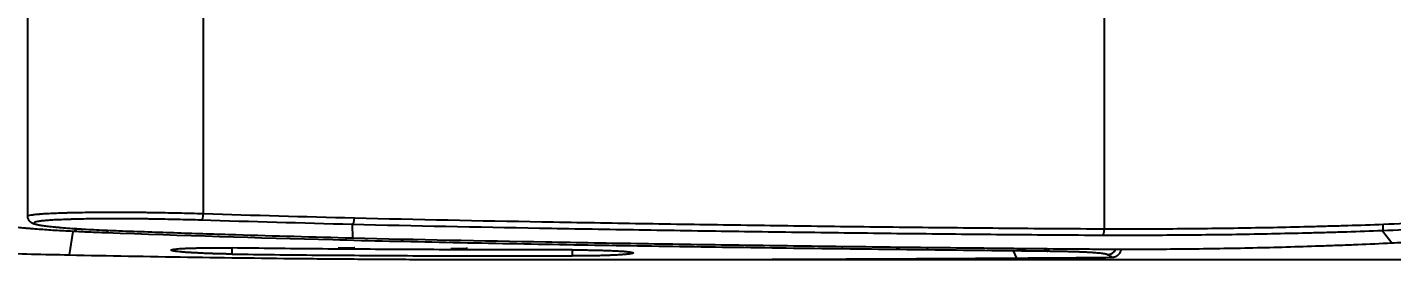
# Model space of a CAD drawing. Extents: x 2759 to 9191, y -64 to 2464.
# Drawn here: x 3099.8 to 3305.3, y 1483.8 to 1518.8 of the extents above; entities that cross this region are included whole.
import ezdxf

# ---------------------------------------------------------------- set-up
doc = ezdxf.new("R2010")
doc.units = 0
doc.header["$LTSCALE"] = 20
doc.header["$MEASUREMENT"] = 0
doc.layers.get('0').update_dxf_attribs({"linetype": 'CONTINUOUS'})
doc.layers.get('DEFPOINTS').update_dxf_attribs({"linetype": 'CONTINUOUS'})
doc.styles.get("Standard").update_dxf_attribs({"font": 'NanumGothic.ttf'})
doc.dimstyles.get("Standard").update_dxf_attribs({"dimtxt": 2.7, "dimasz": 2.5, "dimexe": 1.5, "dimexo": 1.5, "dimgap": 1.5, "dimtad": 1, "dimdec": 0, "dimlfac": 10, "dimzin": 0, "dimdsep": 46, "dimtxsty": 'Standard', "dimcen": 0, "dimclrt": 2, "dimadec": 0, "dimazin": 0, "dimtfac": 1, "dimtdec": 0, "dimtmove": 0, "dimatfit": 3, "dimfxl": 0, "dimtolj": 1, "dimtzin": 0, "dimarcsym": 0})

# ---------------------------------------------------------------- blocks, each defined once
blk = doc.blocks.new('*D42')
at = {"color": 3, "lineweight": -2}
for p, q in [((3179.22, 1883.53), (3734.81, 1883.53)), ((3728.81, 1859.53), (3728.81, 1708.67)), ((3728.81, 1507.85), (3728.81, 1658.71)), ((3179.22, 1483.85), (3734.81, 1483.85))]:
    blk.add_line(p, q, dxfattribs=at)
at = {"color": 3}
for points in [[(3724.81, 1859.53), (3732.81, 1859.53), (3728.81, 1883.53)], [(3724.81, 1507.85), (3732.81, 1507.85), (3728.81, 1483.85)]]:
    blk.add_solid(points, dxfattribs=at)
at = {"layer": 'DEFPOINTS', "color": 0}
for p in [(3177.42, 1883.53), (3177.42, 1483.85), (3728.81, 1483.85)]:
    blk.add_point(p, dxfattribs=at)
at = {"color": 2, "insert": (3728.81, 1683.69), "char_height": 24, "attachment_point": 5}
blk.add_mtext('\\A1;400', dxfattribs=at)

msp = doc.modelspace()

# ---------------------------------------------------------------- linework, layer by layer
at = {"color": 7, "linetype": 'Continuous'}
for p, q in [((3099.79, 1526.08), (3099.79, 1490.37)), ((3106.62, 1488.1), (3106.08, 1484.57)), ((3148.71, 1489.14), (3148.77, 1487.13)), ((3303.9, 1488.19), (3305.3, 1486.37)), ((3248.26, 1485.16), (3248.76, 1484.09))]:
    msp.add_line(p, q, dxfattribs=at)
for centre, major_axis, ratio, start_param, end_param in [((3125.98, 1490.79), (0.032, 0.999), 0.32583, 3.194436, 4.722836), ((3106.65, 1489.59), (-0.08, -1.5), 0.514192, 0.058252, 0.785639), ((3111.65, 1489.38), (-0.05, -1.5), 0.325788, 0.052844, 0.730475), ((3148.72, 1490.14), (0.025, 1), 0.32589, 3.194438, 4.720576), ((3303.85, 1489.19), (-0.039, 0.999), 0.187894, 3.19007, 4.704965), ((3253.39, 1486.6), (-0.02, -1.5), 0.325966, 0.053503, 0.7703), ((3262.43, 1486.1), (-0.74, -1.3), 0.994967, 0.534249, 1.624058)]:
    msp.add_ellipse(centre, major_axis=major_axis, ratio=ratio, start_param=start_param, end_param=end_param, dxfattribs=at)
for points in [[(3261.97, 1878.88), (3261.97, 1748.75), (3261.97, 1618.62), (3261.97, 1488.5)], [(3126.31, 1490.79), (3126.31, 1502.55), (3126.31, 1514.32), (3126.31, 1526.08)], [(3126.31, 1490.79), (3133.89, 1490.54), (3141.46, 1490.33), (3149.04, 1490.14)], [(3111.63, 1487.88), (3110.75, 1487.91), (3109.04, 1487.98), (3107.42, 1488.05), (3106.62, 1488.1)], [(3148.71, 1489.14), (3141.13, 1489.33), (3133.55, 1489.55), (3125.97, 1489.79)], [(3130.63, 1484.69), (3130.63, 1485), (3130.63, 1485.3), (3130.63, 1485.61)], [(3181.83, 1485.32), (3181.83, 1485.01), (3181.83, 1484.7), (3181.83, 1484.4)], [(3247.74, 1485.24), (3248.4, 1485.23), (3249.7, 1485.22), (3251.59, 1485.18), (3252.8, 1485.2), (3253.39, 1485.21)], [(3253.4, 1485.11), (3251.69, 1485.12), (3249.97, 1485.14), (3248.26, 1485.16)], [(3248.76, 1484.09), (3253.56, 1484.12), (3258.36, 1484.14), (3263.16, 1484.21)]]:
    msp.add_open_spline(points, degree=3, dxfattribs=at)
for points, knots in [([(3356.07, 1493.12), (3353.9, 1492.78), (3351.72, 1492.46), (3349, 1492.08), (3348.45, 1492.01), (3347.36, 1491.86), (3345.73, 1491.64), (3344.1, 1491.43), (3338.65, 1490.76), (3334.3, 1490.28), (3328.85, 1489.77), (3327.76, 1489.68), (3326.13, 1489.53), (3325.59, 1489.49), (3324.5, 1489.4), (3322.87, 1489.27), (3321.24, 1489.14), (3319.06, 1488.99), (3317.98, 1488.92), (3314.72, 1488.71), (3312.55, 1488.59), (3308.22, 1488.37), (3306.06, 1488.27), (3303.9, 1488.19)], [0, 0, 0, 0, 0.125, 0.125, 0.15625, 0.15625, 0.1875, 0.25, 0.25, 0.5, 0.5, 0.5625, 0.5625, 0.59375, 0.59375, 0.625, 0.6875, 0.6875, 0.75, 0.75, 0.875, 0.875, 1, 1, 1, 1]), ([(3304.04, 1489.19), (3306.19, 1489.27), (3308.34, 1489.37), (3312.65, 1489.58), (3314.8, 1489.71), (3318.04, 1489.91), (3319.12, 1489.99), (3321.28, 1490.14), (3322.91, 1490.26), (3324.53, 1490.39), (3325.61, 1490.48), (3326.15, 1490.53), (3327.78, 1490.67), (3328.86, 1490.77), (3334.28, 1491.28), (3338.61, 1491.75), (3344.03, 1492.42), (3345.65, 1492.63), (3347.28, 1492.85), (3348.36, 1493), (3348.9, 1493.07), (3351.61, 1493.45), (3353.77, 1493.77), (3355.93, 1494.1)], [0, 0, 0, 0, 0.125, 0.125, 0.25, 0.25, 0.3125, 0.3125, 0.375, 0.40625, 0.40625, 0.4375, 0.4375, 0.5, 0.5, 0.75, 0.75, 0.8125, 0.84375, 0.84375, 0.875, 0.875, 1, 1, 1, 1]), ([(3099.79, 1490.37), (3099.79, 1490.38), (3099.79, 1490.39), (3099.81, 1490.42), (3099.83, 1490.43), (3099.88, 1490.45), (3099.89, 1490.46), (3099.92, 1490.47), (3099.93, 1490.48), (3099.95, 1490.48), (3099.96, 1490.49), (3100.06, 1490.52), (3100.18, 1490.55), (3100.48, 1490.6), (3100.66, 1490.63), (3101.08, 1490.68), (3101.33, 1490.7), (3101.63, 1490.72), (3101.67, 1490.73), (3101.74, 1490.73), (3101.78, 1490.74), (3101.88, 1490.74), (3102.11, 1490.76), (3102.34, 1490.78), (3102.84, 1490.8), (3103.55, 1490.84), (3104.36, 1490.87), (3105.01, 1490.89), (3105.24, 1490.9), (3105.52, 1490.91), (3105.58, 1490.91), (3105.7, 1490.91), (3105.76, 1490.92), (3105.93, 1490.92), (3106.05, 1490.92), (3106.65, 1490.94), (3107.15, 1490.95), (3108.19, 1490.97), (3108.73, 1490.97), (3109.84, 1490.98), (3110.41, 1490.99), (3111.08, 1490.99), (3111.16, 1490.99), (3111.31, 1490.99), (3111.53, 1490.99), (3111.75, 1490.99), (3112.21, 1491), (3112.51, 1491), (3113.43, 1491), (3114.05, 1490.99), (3115.31, 1490.99), (3115.95, 1490.98), (3116.92, 1490.97), (3117.25, 1490.97), (3117.74, 1490.97), (3117.91, 1490.96), (3118.23, 1490.96), (3118.4, 1490.96), (3118.89, 1490.95), (3119.22, 1490.95), (3119.72, 1490.94), (3119.88, 1490.94), (3120.21, 1490.93), (3120.38, 1490.93), (3121.2, 1490.91), (3121.85, 1490.9), (3123.14, 1490.87), (3123.78, 1490.86), (3125.05, 1490.82), (3125.68, 1490.81), (3126.31, 1490.79)], [0, 0, 0, 0, 0.018747, 0.018747, 0.04457, 0.04457, 0.057481, 0.057481, 0.063936, 0.063936, 0.070392, 0.070392, 0.122037, 0.122037, 0.173682, 0.173682, 0.225327, 0.225327, 0.231782, 0.231782, 0.238238, 0.238238, 0.251149, 0.276972, 0.276972, 0.328616, 0.380261, 0.380261, 0.406084, 0.406084, 0.412539, 0.412539, 0.418995, 0.418995, 0.431906, 0.431906, 0.483551, 0.483551, 0.535196, 0.535196, 0.586841, 0.586841, 0.593297, 0.593297, 0.599752, 0.612663, 0.612663, 0.638486, 0.638486, 0.690131, 0.690131, 0.741776, 0.741776, 0.767598, 0.767598, 0.780509, 0.780509, 0.79342, 0.79342, 0.819243, 0.819243, 0.832154, 0.832154, 0.845065, 0.845065, 0.89671, 0.89671, 0.948355, 0.948355, 1, 1, 1, 1]), ([(3099.82, 1490.37), (3099.81, 1490.29), (3099.8, 1490.06), (3099.99, 1489.72), (3100.24, 1489.49), (3100.48, 1489.35), (3100.66, 1489.28), (3100.8, 1489.24), (3100.84, 1489.23)], [0, 0, 0, 0, 0.075719, 0.245634, 0.40836, 0.601237, 0.878176, 1, 1, 1, 1]), ([(3106.62, 1488.1), (3106.16, 1488.12), (3105.7, 1488.14), (3104.81, 1488.19), (3103.94, 1488.24), (3102.7, 1488.32), (3101.52, 1488.41), (3100.78, 1488.46), (3100.24, 1488.51), (3100.06, 1488.52), (3099.85, 1488.54), (3099.8, 1488.55), (3099.72, 1488.55), (3099.59, 1488.56), (3099.46, 1488.58), (3099.04, 1488.61), (3098.4, 1488.67), (3097.53, 1488.77), (3096.74, 1488.86), (3096.27, 1488.92), (3095.83, 1488.98), (3095.62, 1489.01), (3095.41, 1489.05), (3095.39, 1489.05), (3095.34, 1489.06), (3095.27, 1489.07), (3095.11, 1489.1), (3094.99, 1489.12), (3094.75, 1489.17), (3094.47, 1489.23), (3094.14, 1489.32), (3093.98, 1489.38), (3093.86, 1489.43), (3093.81, 1489.46), (3093.78, 1489.49)], [0, 0, 0, 0, 0.0625, 0.0625, 0.125, 0.1875, 0.25, 0.3125, 0.3125, 0.34375, 0.34375, 0.351563, 0.351563, 0.359375, 0.375, 0.375, 0.4375, 0.5, 0.5625, 0.625, 0.625, 0.6875, 0.6875, 0.695312, 0.695312, 0.703125, 0.71875, 0.75, 0.75, 0.8125, 0.875, 0.9375, 0.9375, 1, 1, 1, 1]), ([(3100.96, 1489.5), (3100.95, 1489.5), (3100.94, 1489.5), (3100.93, 1489.49), (3100.92, 1489.49), (3100.9, 1489.48), (3100.89, 1489.47), (3100.86, 1489.46), (3100.85, 1489.46), (3100.81, 1489.43), (3100.79, 1489.42), (3100.76, 1489.37), (3100.77, 1489.31), (3100.91, 1489.25), (3101.03, 1489.2), (3101.06, 1489.19), (3101.09, 1489.19)], [0, 0, 0, 0, 0.024325, 0.024325, 0.061633, 0.061633, 0.098941, 0.098941, 0.173556, 0.173556, 0.322788, 0.322788, 0.621251, 0.919713, 0.919713, 1, 1, 1, 1]), ([(3125.97, 1489.79), (3125.38, 1489.81), (3124.78, 1489.83), (3123.57, 1489.86), (3122.96, 1489.87), (3121.73, 1489.9), (3121.11, 1489.91), (3120.33, 1489.93), (3120.18, 1489.93), (3119.86, 1489.94), (3119.71, 1489.94), (3119.24, 1489.95), (3118.92, 1489.95), (3118.45, 1489.96), (3118.3, 1489.96), (3117.98, 1489.97), (3117.83, 1489.97), (3117.36, 1489.97), (3117.05, 1489.98), (3116.13, 1489.98), (3115.52, 1489.99), (3114.32, 1490), (3113.73, 1490), (3112.86, 1490), (3112.57, 1490), (3112.14, 1490), (3111.92, 1490), (3111.71, 1489.99), (3111.57, 1489.99), (3111.5, 1489.99), (3110.86, 1489.99), (3110.32, 1489.99), (3109.26, 1489.97), (3108.75, 1489.97), (3107.77, 1489.95), (3107.29, 1489.94), (3106.72, 1489.93), (3106.61, 1489.92), (3106.44, 1489.92), (3106.38, 1489.92), (3106.27, 1489.91), (3106, 1489.9), (3105.73, 1489.9), (3105.11, 1489.87), (3104.34, 1489.84), (3103.66, 1489.81), (3103.19, 1489.78), (3103.04, 1489.77), (3102.83, 1489.75), (3102.76, 1489.75), (3102.65, 1489.74), (3102.62, 1489.73), (3102.55, 1489.73), (3102.52, 1489.73), (3102.23, 1489.7), (3102, 1489.68), (3101.59, 1489.63), (3101.42, 1489.6), (3101.15, 1489.55), (3101.04, 1489.53), (3100.96, 1489.5)], [0, 0, 0, 0, 0.055808, 0.055808, 0.111616, 0.111616, 0.167425, 0.167425, 0.181377, 0.181377, 0.195329, 0.195329, 0.223233, 0.223233, 0.237185, 0.237185, 0.251137, 0.251137, 0.279041, 0.279041, 0.334849, 0.334849, 0.390658, 0.390658, 0.418562, 0.418562, 0.432514, 0.43949, 0.43949, 0.446466, 0.446466, 0.502274, 0.502274, 0.558082, 0.558082, 0.613891, 0.613891, 0.627843, 0.627843, 0.634819, 0.634819, 0.641795, 0.669699, 0.669699, 0.725507, 0.781315, 0.781315, 0.80922, 0.80922, 0.823172, 0.823172, 0.830148, 0.830148, 0.837124, 0.837124, 0.892932, 0.892932, 0.94874, 0.94874, 1, 1, 1, 1]), ([(3101.09, 1489.19), (3101.12, 1489.18), (3101.15, 1489.17), (3101.19, 1489.16), (3101.21, 1489.15), (3101.24, 1489.15), (3101.26, 1489.14), (3101.32, 1489.13), (3101.35, 1489.12), (3101.55, 1489.08), (3101.74, 1489.04), (3102.17, 1488.98), (3102.42, 1488.94), (3102.96, 1488.87), (3103.26, 1488.84), (3103.67, 1488.8), (3103.75, 1488.79), (3103.93, 1488.77), (3104.19, 1488.75), (3104.46, 1488.72), (3105.02, 1488.67), (3105.42, 1488.64), (3106.26, 1488.58), (3106.71, 1488.54), (3107.4, 1488.5), (3107.64, 1488.48), (3107.95, 1488.46), (3108.01, 1488.46), (3108.13, 1488.45), (3108.32, 1488.44), (3108.51, 1488.43), (3109.14, 1488.4), (3109.66, 1488.37), (3110.73, 1488.32), (3111.28, 1488.29), (3112.41, 1488.24), (3112.98, 1488.22), (3113.58, 1488.2)], [0, 0, 0, 0, 0.021526, 0.021526, 0.033175, 0.033175, 0.044823, 0.044823, 0.06812, 0.06812, 0.161308, 0.161308, 0.254496, 0.254496, 0.347684, 0.347684, 0.370981, 0.370981, 0.394278, 0.440872, 0.440872, 0.53406, 0.53406, 0.627248, 0.627248, 0.673842, 0.673842, 0.685491, 0.685491, 0.697139, 0.720436, 0.720436, 0.813624, 0.813624, 0.906812, 0.906812, 1, 1, 1, 1]), ([(3113.58, 1488.2), (3116.51, 1488.09), (3119.44, 1487.99), (3125.31, 1487.8), (3128.24, 1487.71), (3137.04, 1487.44), (3142.91, 1487.27), (3148.77, 1487.13)], [0, 0, 0, 0, 0.25, 0.25, 0.5, 0.5, 1, 1, 1, 1]), ([(3261.66, 1487.5), (3259.3, 1487.5), (3256.95, 1487.52), (3252.24, 1487.55), (3249.89, 1487.57), (3242.83, 1487.63), (3238.12, 1487.68), (3228.71, 1487.78), (3224, 1487.84), (3214.59, 1487.96), (3209.89, 1488.02), (3200.47, 1488.16), (3195.77, 1488.24), (3186.35, 1488.39), (3181.65, 1488.47), (3167.53, 1488.72), (3158.12, 1488.9), (3148.71, 1489.14)], [0, 0, 0, 0, 0.0625, 0.0625, 0.125, 0.125, 0.25, 0.25, 0.375, 0.375, 0.5, 0.5, 0.625, 0.625, 0.75, 0.75, 1, 1, 1, 1]), ([(3149.04, 1490.14), (3158.45, 1489.9), (3167.86, 1489.72), (3181.98, 1489.47), (3186.68, 1489.39), (3196.09, 1489.23), (3200.8, 1489.16), (3210.21, 1489.02), (3219.62, 1488.89), (3229.03, 1488.78), (3238.44, 1488.68), (3243.15, 1488.63), (3250.2, 1488.57), (3252.56, 1488.55), (3257.26, 1488.52), (3259.61, 1488.5), (3261.97, 1488.5)], [0, 0, 0, 0, 0.25, 0.25, 0.375, 0.375, 0.5, 0.5, 0.625, 0.75, 0.75, 0.875, 0.875, 0.9375, 0.9375, 1, 1, 1, 1]), ([(3261.97, 1488.5), (3261.97, 1488.43), (3261.97, 1488.37), (3261.96, 1488.25), (3261.95, 1488.18), (3261.94, 1488.07), (3261.93, 1488.01), (3261.9, 1487.9), (3261.89, 1487.85), (3261.86, 1487.76), (3261.85, 1487.72), (3261.81, 1487.65), (3261.79, 1487.61), (3261.76, 1487.56), (3261.74, 1487.54), (3261.7, 1487.51), (3261.68, 1487.5), (3261.66, 1487.5)], [0, 0, 0, 0, 0.125, 0.125, 0.25, 0.25, 0.375, 0.375, 0.5, 0.5, 0.625, 0.625, 0.75, 0.75, 0.875, 0.875, 1, 1, 1, 1]), ([(3303.9, 1488.19), (3302.11, 1488.12), (3300.32, 1488.06), (3297.64, 1487.98), (3296.75, 1487.95), (3294.97, 1487.9), (3294.08, 1487.88), (3291.42, 1487.81), (3289.64, 1487.77), (3286.11, 1487.69), (3284.34, 1487.66), (3279.06, 1487.57), (3275.56, 1487.54), (3268.58, 1487.49), (3265.11, 1487.49), (3261.66, 1487.5)], [0, 0, 0, 0, 0.125, 0.125, 0.1875, 0.1875, 0.25, 0.25, 0.375, 0.375, 0.5, 0.5, 0.75, 0.75, 1, 1, 1, 1]), ([(3261.97, 1488.5), (3265.41, 1488.49), (3268.87, 1488.49), (3275.81, 1488.53), (3279.3, 1488.57), (3284.56, 1488.66), (3286.32, 1488.69), (3289.84, 1488.76), (3291.61, 1488.81), (3294.26, 1488.87), (3295.15, 1488.9), (3296.92, 1488.95), (3297.81, 1488.97), (3300.47, 1489.05), (3302.26, 1489.11), (3304.04, 1489.19)], [0, 0, 0, 0, 0.25, 0.25, 0.5, 0.5, 0.625, 0.625, 0.75, 0.75, 0.8125, 0.8125, 0.875, 0.875, 1, 1, 1, 1]), ([(3305.3, 1486.37), (3305.82, 1486.4), (3306.34, 1486.42), (3307.37, 1486.48), (3307.89, 1486.5), (3309.44, 1486.58), (3310.48, 1486.64), (3313.58, 1486.82), (3315.66, 1486.95), (3318.77, 1487.16), (3319.8, 1487.24), (3321.88, 1487.39), (3322.92, 1487.47), (3326.03, 1487.73), (3328.11, 1487.92), (3330.18, 1488.12)], [0, 0, 0, 0, 0.0625, 0.0625, 0.125, 0.125, 0.25, 0.25, 0.5, 0.5, 0.625, 0.625, 0.75, 0.75, 1, 1, 1, 1]), ([(3060.73, 1486.57), (3062.62, 1486.43), (3064.5, 1486.3), (3068.28, 1486.04), (3072.05, 1485.81), (3075.83, 1485.61), (3079.61, 1485.42), (3081.5, 1485.34), (3085.28, 1485.18), (3087.17, 1485.1), (3090.95, 1484.97), (3092.84, 1484.91), (3098.51, 1484.74), (3102.3, 1484.65), (3106.08, 1484.57)], [0, 0, 0, 0, 0.125, 0.125, 0.25, 0.375, 0.375, 0.5, 0.5, 0.625, 0.625, 0.75, 0.75, 1, 1, 1, 1]), ([(3248.26, 1485.16), (3245.42, 1485.19), (3242.57, 1485.22), (3236.87, 1485.29), (3234.03, 1485.32), (3225.49, 1485.42), (3219.79, 1485.49), (3208.4, 1485.64), (3202.71, 1485.73), (3191.32, 1485.9), (3185.63, 1485.99), (3177.09, 1486.14), (3174.24, 1486.2), (3168.55, 1486.3), (3162.86, 1486.41), (3157.16, 1486.54), (3151.47, 1486.67), (3148.62, 1486.74), (3134.39, 1487.1), (3123.01, 1487.46), (3111.63, 1487.88)], [0, 0, 0, 0, 0.0625, 0.0625, 0.125, 0.125, 0.25, 0.25, 0.375, 0.375, 0.5, 0.5, 0.5625, 0.5625, 0.625, 0.6875, 0.6875, 0.75, 0.75, 1, 1, 1, 1]), ([(3148.77, 1487.13), (3158.48, 1486.88), (3168.18, 1486.7), (3182.74, 1486.44), (3187.59, 1486.36), (3197.3, 1486.2), (3202.15, 1486.13), (3211.85, 1485.99), (3216.71, 1485.92), (3226.41, 1485.8), (3231.26, 1485.74), (3238.54, 1485.66), (3240.97, 1485.63), (3244.61, 1485.6), (3245.82, 1485.58), (3248.25, 1485.56), (3249.46, 1485.54), (3253.1, 1485.51), (3255.53, 1485.48), (3259.17, 1485.46), (3260.38, 1485.45), (3262.81, 1485.44), (3264.02, 1485.43), (3265.23, 1485.43)], [0, 0, 0, 0, 0.25, 0.25, 0.375, 0.375, 0.5, 0.5, 0.625, 0.625, 0.75, 0.75, 0.8125, 0.8125, 0.84375, 0.84375, 0.875, 0.875, 0.9375, 0.9375, 0.96875, 0.96875, 1, 1, 1, 1]), ([(3265.23, 1485.43), (3268.49, 1485.43), (3271.77, 1485.45), (3278.37, 1485.52), (3281.69, 1485.58), (3288.37, 1485.73), (3291.73, 1485.83), (3295.95, 1485.98), (3296.8, 1486.01), (3298.49, 1486.07), (3299.34, 1486.11), (3301.89, 1486.21), (3303.59, 1486.29), (3305.3, 1486.37)], [0, 0, 0, 0, 0.25, 0.25, 0.5, 0.5, 0.75, 0.75, 0.8125, 0.8125, 0.875, 0.875, 1, 1, 1, 1]), ([(3106.08, 1484.57), (3112.02, 1484.44), (3117.97, 1484.33), (3129.86, 1484.15), (3135.8, 1484.07), (3144.72, 1483.98), (3147.69, 1483.96), (3153.64, 1483.92), (3156.61, 1483.9), (3165.53, 1483.86), (3171.47, 1483.85), (3183.36, 1483.85), (3192.28, 1483.85), (3201.2, 1483.87), (3207.14, 1483.89), (3210.11, 1483.89), (3219.03, 1483.93), (3224.98, 1483.96), (3233.9, 1484), (3236.87, 1484.02), (3242.81, 1484.05), (3245.79, 1484.07), (3248.76, 1484.09)], [0, 0, 0, 0, 0.125, 0.125, 0.25, 0.25, 0.3125, 0.3125, 0.375, 0.375, 0.5, 0.5, 0.625, 0.6875, 0.6875, 0.75, 0.75, 0.875, 0.875, 0.9375, 0.9375, 1, 1, 1, 1]), ([(3130.63, 1484.69), (3130.61, 1484.69), (3130.58, 1484.69), (3130.53, 1484.69), (3130.48, 1484.69), (3130.44, 1484.69), (3130.39, 1484.69), (3130.34, 1484.69), (3130.29, 1484.69), (3130.24, 1484.7), (3130.19, 1484.7), (3130.14, 1484.7), (3130.1, 1484.7), (3130.05, 1484.7), (3130, 1484.7), (3129.95, 1484.7), (3129.9, 1484.7), (3129.86, 1484.7), (3129.81, 1484.7), (3129.76, 1484.7), (3129.71, 1484.7), (3129.66, 1484.71), (3129.62, 1484.71), (3129.57, 1484.71), (3129.52, 1484.71), (3129.47, 1484.71), (3129.42, 1484.71), (3129.38, 1484.71), (3129.33, 1484.71), (3129.28, 1484.71), (3129.23, 1484.71), (3129.19, 1484.72), (3129.14, 1484.72), (3129.09, 1484.72), (3129.05, 1484.72), (3129, 1484.72), (3128.95, 1484.72), (3128.9, 1484.72), (3128.86, 1484.72), (3128.81, 1484.72), (3128.76, 1484.73), (3128.72, 1484.73), (3128.67, 1484.73), (3128.62, 1484.73), (3128.58, 1484.73), (3128.53, 1484.73), (3128.48, 1484.73), (3128.44, 1484.73), (3128.39, 1484.73), (3128.34, 1484.74), (3128.3, 1484.74), (3128.25, 1484.74), (3128.2, 1484.74), (3128.16, 1484.74), (3128.11, 1484.74), (3128.07, 1484.74), (3128.02, 1484.75), (3127.97, 1484.75), (3127.93, 1484.75), (3127.88, 1484.75), (3127.83, 1484.75), (3127.79, 1484.75), (3127.74, 1484.75), (3127.7, 1484.75), (3127.65, 1484.76), (3127.61, 1484.76), (3127.56, 1484.76), (3127.51, 1484.76), (3127.47, 1484.76), (3127.42, 1484.76), (3127.38, 1484.77), (3127.33, 1484.77), (3127.29, 1484.77), (3127.24, 1484.77), (3127.2, 1484.77), (3127.15, 1484.77), (3126.9, 1484.78), (3126.44, 1484.8), (3125.81, 1484.83), (3125.22, 1484.86), (3124.65, 1484.89), (3124.07, 1484.92), (3123.51, 1484.96), (3122.97, 1485.01), (3122.5, 1485.05), (3122.12, 1485.1), (3121.81, 1485.15), (3121.59, 1485.19), (3121.46, 1485.24), (3121.42, 1485.29), (3121.46, 1485.33), (3121.59, 1485.37), (3121.81, 1485.41), (3122.11, 1485.45), (3122.5, 1485.49), (3122.96, 1485.52), (3123.5, 1485.55), (3124.11, 1485.57), (3124.78, 1485.59), (3125.5, 1485.61), (3126.28, 1485.62), (3126.85, 1485.62), (3127.19, 1485.62), (3127.27, 1485.63), (3127.36, 1485.63), (3127.44, 1485.63), (3127.53, 1485.63), (3127.61, 1485.63), (3127.7, 1485.63), (3127.79, 1485.63), (3127.87, 1485.63), (3127.96, 1485.63), (3128.04, 1485.63), (3128.13, 1485.63), (3128.22, 1485.63), (3128.31, 1485.63), (3128.39, 1485.63), (3128.48, 1485.63), (3128.57, 1485.63), (3128.66, 1485.63), (3128.74, 1485.63), (3128.83, 1485.63), (3128.92, 1485.63), (3129.01, 1485.63), (3129.1, 1485.62), (3129.19, 1485.62), (3129.27, 1485.62), (3129.36, 1485.62), (3129.45, 1485.62), (3129.54, 1485.62), (3129.63, 1485.62), (3129.72, 1485.62), (3129.81, 1485.62), (3129.9, 1485.62), (3129.99, 1485.62), (3130.08, 1485.62), (3130.17, 1485.62), (3130.26, 1485.61), (3130.36, 1485.61), (3130.45, 1485.61), (3130.54, 1485.61), (3130.6, 1485.61), (3130.63, 1485.61)], [0, 0, 0, 0, 0.001688, 0.003374, 0.005059, 0.006743, 0.008424, 0.010104, 0.011783, 0.013461, 0.015137, 0.016812, 0.018485, 0.020158, 0.021829, 0.023499, 0.025168, 0.026836, 0.028503, 0.030169, 0.031834, 0.033498, 0.035162, 0.036825, 0.038487, 0.040148, 0.041809, 0.043469, 0.045129, 0.046788, 0.048447, 0.050105, 0.051764, 0.053421, 0.055079, 0.056736, 0.058394, 0.060051, 0.061708, 0.063365, 0.065022, 0.066679, 0.068337, 0.069994, 0.071652, 0.07331, 0.074968, 0.076627, 0.078286, 0.079946, 0.081606, 0.083266, 0.084928, 0.08659, 0.088252, 0.089915, 0.091579, 0.093244, 0.09491, 0.096577, 0.098244, 0.099913, 0.101583, 0.103254, 0.104926, 0.106599, 0.108273, 0.109949, 0.111626, 0.113304, 0.114984, 0.116665, 0.118348, 0.120032, 0.121718, 0.123406, 0.125095, 0.150232, 0.17514, 0.199975, 0.224892, 0.250047, 0.281416, 0.312482, 0.343551, 0.374925, 0.406303, 0.437371, 0.468436, 0.499798, 0.531191, 0.562273, 0.593348, 0.624719, 0.656134, 0.687239, 0.71834, 0.749742, 0.78116, 0.81227, 0.843382, 0.874802, 0.877969, 0.881131, 0.884287, 0.887438, 0.890584, 0.893726, 0.896863, 0.899996, 0.903126, 0.906252, 0.909375, 0.912495, 0.915613, 0.918729, 0.921843, 0.924955, 0.928066, 0.931177, 0.934286, 0.937396, 0.940505, 0.943615, 0.946725, 0.949837, 0.952949, 0.956063, 0.959179, 0.962298, 0.965419, 0.968542, 0.971669, 0.974799, 0.977933, 0.981071, 0.984213, 0.98736, 0.990512, 0.993669, 0.996832, 1, 1, 1, 1]), ([(3181.83, 1485.32), (3179.7, 1485.32), (3177.56, 1485.32), (3173.3, 1485.32), (3166.9, 1485.33), (3158.36, 1485.36), (3151.96, 1485.4), (3147.7, 1485.43), (3145.56, 1485.44), (3139.16, 1485.5), (3134.9, 1485.55), (3130.63, 1485.61)], [0, 0, 0, 0, 0.125, 0.125, 0.25, 0.5, 0.625, 0.625, 0.75, 0.75, 1, 1, 1, 1]), ([(3130.63, 1484.69), (3134.9, 1484.63), (3139.16, 1484.58), (3145.56, 1484.52), (3147.7, 1484.51), (3151.96, 1484.48), (3158.36, 1484.44), (3166.9, 1484.41), (3173.3, 1484.4), (3177.56, 1484.4), (3179.7, 1484.4), (3181.83, 1484.4)], [0, 0, 0, 0, 0.25, 0.25, 0.375, 0.375, 0.5, 0.75, 0.875, 0.875, 1, 1, 1, 1]), ([(3146.58, 1485.65), (3146.66, 1485.65), (3146.85, 1485.63), (3147.18, 1485.62), (3147.41, 1485.61), (3147.48, 1485.61)], [0, 0, 0, 0, 0.379059, 0.808181, 1, 1, 1, 1]), ([(3147.48, 1485.61), (3147.57, 1485.61), (3147.83, 1485.61), (3148.25, 1485.61), (3148.68, 1485.62), (3148.91, 1485.63), (3149.05, 1485.66), (3149.09, 1485.67)], [0, 0, 0, 0, 0.138674, 0.37779, 0.617967, 0.869015, 1, 1, 1, 1]), ([(3147.75, 1485.61), (3147.82, 1485.61), (3147.88, 1485.61), (3147.97, 1485.61), (3147.99, 1485.61), (3148.03, 1485.61), (3148.05, 1485.61), (3148.1, 1485.61), (3148.14, 1485.61), (3148.26, 1485.61), (3148.33, 1485.61), (3148.42, 1485.61), (3148.43, 1485.61), (3148.47, 1485.62), (3148.52, 1485.62), (3148.59, 1485.62), (3148.65, 1485.62), (3148.7, 1485.63), (3148.73, 1485.63), (3148.8, 1485.63), (3148.84, 1485.63), (3148.89, 1485.64), (3148.9, 1485.64), (3148.93, 1485.65), (3148.94, 1485.65), (3148.96, 1485.65), (3148.97, 1485.66), (3148.98, 1485.66)], [0, 0, 0, 0, 0.101412, 0.101412, 0.133504, 0.133504, 0.165597, 0.165597, 0.229781, 0.229781, 0.358151, 0.358151, 0.390244, 0.390244, 0.422336, 0.486521, 0.550706, 0.550706, 0.614891, 0.614891, 0.74326, 0.74326, 0.807445, 0.807445, 0.87163, 0.87163, 1, 1, 1, 1]), ([(3163.58, 1485.55), (3163.66, 1485.54), (3163.85, 1485.53), (3164.18, 1485.52), (3164.41, 1485.52), (3164.48, 1485.52)], [0, 0, 0, 0, 0.378429, 0.807237, 1, 1, 1, 1]), ([(3164.48, 1485.52), (3164.58, 1485.51), (3164.83, 1485.51), (3165.26, 1485.51), (3165.68, 1485.53), (3165.92, 1485.54), (3166.05, 1485.57), (3166.09, 1485.58)], [0, 0, 0, 0, 0.138102, 0.377285, 0.617579, 0.868776, 1, 1, 1, 1]), ([(3164.76, 1485.51), (3164.82, 1485.51), (3164.88, 1485.51), (3164.97, 1485.51), (3164.99, 1485.51), (3165.03, 1485.51), (3165.05, 1485.51), (3165.11, 1485.51), (3165.15, 1485.51), (3165.26, 1485.52), (3165.33, 1485.52), (3165.42, 1485.52), (3165.44, 1485.52), (3165.47, 1485.52), (3165.52, 1485.52), (3165.6, 1485.53), (3165.65, 1485.53), (3165.71, 1485.53), (3165.73, 1485.53), (3165.8, 1485.54), (3165.84, 1485.54), (3165.89, 1485.55), (3165.9, 1485.55), (3165.93, 1485.55), (3165.94, 1485.56), (3165.97, 1485.56), (3165.98, 1485.57), (3165.98, 1485.57)], [0, 0, 0, 0, 0.101469, 0.101469, 0.13356, 0.13356, 0.16565, 0.16565, 0.229831, 0.229831, 0.358192, 0.358192, 0.390283, 0.390283, 0.422373, 0.486554, 0.550735, 0.550735, 0.614915, 0.614915, 0.743277, 0.743277, 0.807458, 0.807458, 0.871638, 0.871638, 1, 1, 1, 1]), ([(3181.83, 1485.32), (3181.85, 1485.32), (3181.88, 1485.32), (3181.92, 1485.32), (3181.97, 1485.32), (3182.01, 1485.32), (3182.06, 1485.32), (3182.1, 1485.32), (3182.15, 1485.32), (3182.19, 1485.32), (3182.24, 1485.32), (3182.28, 1485.32), (3182.33, 1485.32), (3182.37, 1485.32), (3182.42, 1485.32), (3182.46, 1485.32), (3182.51, 1485.32), (3182.55, 1485.31), (3182.6, 1485.31), (3182.64, 1485.31), (3182.69, 1485.31), (3182.73, 1485.31), (3182.78, 1485.31), (3182.82, 1485.31), (3182.87, 1485.31), (3182.91, 1485.31), (3182.96, 1485.31), (3183, 1485.31), (3183.05, 1485.31), (3183.09, 1485.31), (3183.13, 1485.31), (3183.18, 1485.31), (3183.22, 1485.31), (3183.27, 1485.31), (3183.31, 1485.31), (3183.36, 1485.31), (3183.4, 1485.31), (3183.45, 1485.31), (3183.49, 1485.31), (3183.54, 1485.31), (3183.58, 1485.31), (3183.76, 1485.31), (3184.07, 1485.3), (3184.5, 1485.3), (3184.93, 1485.29), (3185.36, 1485.28), (3185.77, 1485.27), (3186.17, 1485.26), (3186.56, 1485.25), (3186.99, 1485.24), (3187.44, 1485.22), (3187.9, 1485.2), (3188.34, 1485.18), (3188.75, 1485.16), (3189.13, 1485.14), (3189.48, 1485.12), (3189.8, 1485.09), (3190.09, 1485.06), (3190.34, 1485.04), (3190.55, 1485.01), (3190.72, 1484.98), (3190.86, 1484.95), (3190.96, 1484.92), (3191.02, 1484.89), (3191.04, 1484.86), (3191.02, 1484.83), (3190.96, 1484.8), (3190.86, 1484.77), (3190.72, 1484.74), (3190.55, 1484.71), (3190.34, 1484.68), (3190.09, 1484.66), (3189.81, 1484.63), (3189.49, 1484.6), (3189.14, 1484.58), (3188.76, 1484.56), (3188.28, 1484.53), (3187.68, 1484.5), (3187.08, 1484.48), (3186.57, 1484.46), (3186.18, 1484.45), (3185.77, 1484.44), (3185.36, 1484.43), (3184.94, 1484.42), (3184.51, 1484.42), (3184.08, 1484.41), (3183.75, 1484.41), (3183.54, 1484.4), (3183.45, 1484.4), (3183.35, 1484.4), (3183.26, 1484.4), (3183.16, 1484.4), (3183.07, 1484.4), (3182.98, 1484.4), (3182.88, 1484.4), (3182.79, 1484.4), (3182.69, 1484.4), (3182.6, 1484.4), (3182.5, 1484.4), (3182.4, 1484.4), (3182.31, 1484.4), (3182.21, 1484.4), (3182.12, 1484.4), (3182.02, 1484.4), (3181.93, 1484.4), (3181.86, 1484.4), (3181.83, 1484.4)], [0, 0, 0, 0, 0.001566, 0.003131, 0.004696, 0.006259, 0.007823, 0.009385, 0.010947, 0.012509, 0.01407, 0.015631, 0.017192, 0.018752, 0.020311, 0.021871, 0.02343, 0.024989, 0.026548, 0.028107, 0.029666, 0.031225, 0.032783, 0.034342, 0.035901, 0.03746, 0.039019, 0.040579, 0.042138, 0.043698, 0.045258, 0.046819, 0.04838, 0.049941, 0.051503, 0.053065, 0.054628, 0.056191, 0.057755, 0.05932, 0.060885, 0.062451, 0.078124, 0.09376, 0.109397, 0.125073, 0.140664, 0.156219, 0.171775, 0.18737, 0.208267, 0.229121, 0.250022, 0.270814, 0.291564, 0.312361, 0.333223, 0.354043, 0.374912, 0.395769, 0.416586, 0.437452, 0.458245, 0.478997, 0.499798, 0.520693, 0.541546, 0.562447, 0.583221, 0.603954, 0.624732, 0.645621, 0.666466, 0.687357, 0.708176, 0.72895, 0.749769, 0.780996, 0.81222, 0.827891, 0.843524, 0.859156, 0.874826, 0.890421, 0.905978, 0.921535, 0.937129, 0.940447, 0.943762, 0.947075, 0.950385, 0.953693, 0.956999, 0.960305, 0.963609, 0.966913, 0.970216, 0.97352, 0.976824, 0.98013, 0.983436, 0.986744, 0.990054, 0.993367, 0.996682, 1, 1, 1, 1]), ([(3262.45, 1484.61), (3262.43, 1484.62), (3262.39, 1484.64), (3262.31, 1484.66), (3262.26, 1484.67), (3262.22, 1484.68), (3262.18, 1484.69), (3262.16, 1484.7), (3262.07, 1484.72), (3261.98, 1484.73), (3261.79, 1484.76), (3261.57, 1484.79), (3261.19, 1484.83), (3260.88, 1484.85), (3260.64, 1484.87), (3260.56, 1484.88), (3260.43, 1484.89), (3260.39, 1484.89), (3260.3, 1484.9), (3260.07, 1484.91), (3259.64, 1484.94), (3259.02, 1484.97), (3258.35, 1485), (3257.86, 1485.01), (3257.55, 1485.02), (3257.49, 1485.02), (3257.36, 1485.03), (3257.29, 1485.03), (3257.1, 1485.04), (3256.97, 1485.04), (3256.57, 1485.05), (3256.03, 1485.06), (3255.19, 1485.08), (3254.6, 1485.09), (3254.01, 1485.1), (3253.71, 1485.1), (3253.4, 1485.11)], [0, 0, 0, 0, 0.0625, 0.0625, 0.09375, 0.109375, 0.109375, 0.125, 0.125, 0.1875, 0.1875, 0.25, 0.3125, 0.375, 0.375, 0.40625, 0.40625, 0.421875, 0.421875, 0.4375, 0.5, 0.5625, 0.625, 0.6875, 0.6875, 0.703125, 0.703125, 0.71875, 0.71875, 0.75, 0.75, 0.8125, 0.875, 0.9375, 0.9375, 1, 1, 1, 1]), ([(3263.16, 1484.21), (3263.1, 1484.24), (3263.04, 1484.27), (3262.81, 1484.4), (3262.63, 1484.5), (3262.45, 1484.61)], [0, 0, 0, 0, 0.241703, 0.241703, 1, 1, 1, 1]), ([(3263.16, 1484.21), (3263.25, 1484.21), (3263.35, 1484.22), (3263.47, 1484.25), (3263.49, 1484.25), (3263.54, 1484.26), (3263.56, 1484.27), (3263.63, 1484.29), (3263.72, 1484.33), (3263.81, 1484.37), (3263.87, 1484.4), (3263.89, 1484.42), (3263.94, 1484.44), (3263.96, 1484.46), (3264.06, 1484.52), (3264.13, 1484.59), (3264.23, 1484.69), (3264.26, 1484.73), (3264.31, 1484.78), (3264.33, 1484.8), (3264.35, 1484.84), (3264.37, 1484.86), (3264.43, 1484.96), (3264.48, 1485.05), (3264.53, 1485.16), (3264.53, 1485.18), (3264.55, 1485.23), (3264.56, 1485.25), (3264.58, 1485.32), (3264.59, 1485.37), (3264.6, 1485.42), (3264.6, 1485.43), (3264.6, 1485.44)], [0, 0, 0, 0, 0.14142, 0.14142, 0.176775, 0.176775, 0.21213, 0.21213, 0.28284, 0.35355, 0.35355, 0.388905, 0.388905, 0.424261, 0.424261, 0.565681, 0.565681, 0.636391, 0.636391, 0.671746, 0.671746, 0.707101, 0.707101, 0.848521, 0.848521, 0.883876, 0.883876, 0.919231, 0.919231, 0.989941, 0.989941, 1, 1, 1, 1])]:
    msp.add_open_spline(points, degree=3, knots=knots, dxfattribs=at)

# ---------------------------------------------------------------- dimensions: what is measured, and where the dimension line sits
dim = msp.add_linear_dim(base=(3728.81, 1483.85), p1=(3177.42, 1883.53), p2=(3177.42, 1483.85), angle=90, dimstyle='Standard', override={"dimscale": 1.2, "dimtxt": 20, "dimasz": 20, "dimexe": 5, "dimgap": 10, "dimtih": 1, "dimtoh": 1, "dimlfac": 1, "dimzin": 12, "dimclrd": 3, "dimclre": 3, "dimazin": 2, "dimarcsym": 1})
dim.commit()
dim.dimension.update_dxf_attribs({"geometry": '*D42', "text_midpoint": (3728.81, 1683.69)})

doc.saveas('drawing.dxf')
